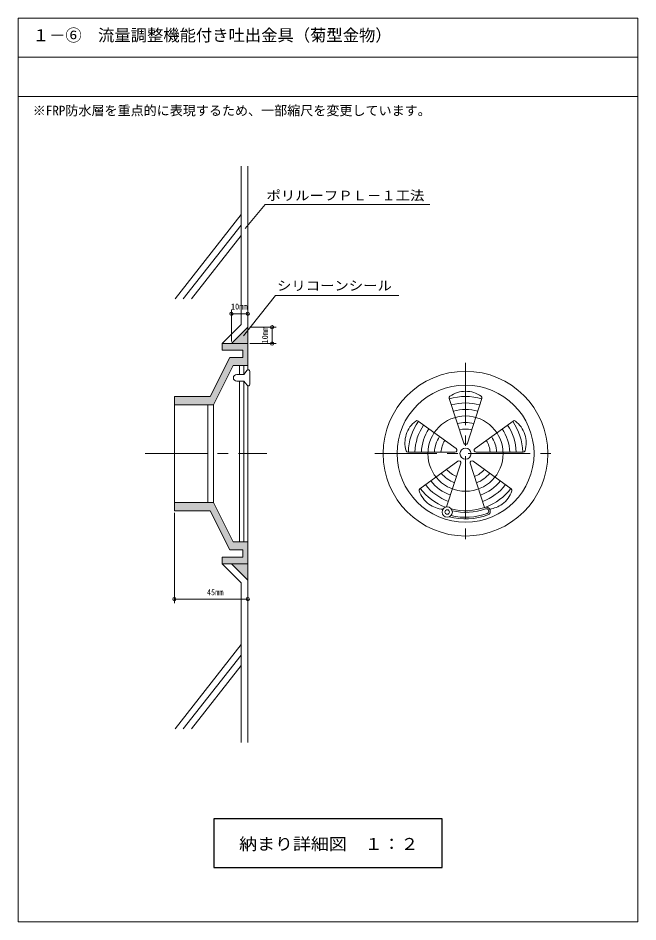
# Model space of a CAD drawing. Units: millimetres, scale not verified. Extents: x -190 to 190, y -277 to 277.
import ezdxf
from ezdxf.enums import TextEntityAlignment as Align

# ---------------------------------------------------------------- set-up
doc = ezdxf.new("R2010")
doc.units = ezdxf.units.MM
doc.header["$LTSCALE"] = 2
doc.header["$PDMODE"] = 32
doc.header["$PDSIZE"] = 2
doc.linetypes.add('USER1', pattern=[28.575, 19.05, -3.175, 3.175, -3.175])
for name, color, linetype, lineweight in [('0-0_0', 6, 'Continuous', 18), ('0-2_設備', 7, 'Continuous', 18), ('0-4_中心線', 5, 'USER1', 18), ('0-5_図枠', 6, 'Continuous', 18), ('0-6_寸法', 4, 'Continuous', 18)]:
    doc.layers.add(name, color=color, linetype=linetype, lineweight=lineweight)
doc.layers.add('0-7_文字', color=7, linetype='Continuous')
doc.layers.add('A-0', color=8, linetype='Continuous')
doc.styles.add('ＭＳ ゴシック', font='')
doc.styles.get('ＭＳ ゴシック').set_extended_font_data('MS Gothic')

msp = doc.modelspace()

# ---------------------------------------------------------------- linework, layer by layer
at = {"layer": '0-0_0', "color": 4}
for p, q in [((-38.517, 162.672), (62.356, 162.672)), ((-32.127, 106.906), (43.461, 106.906))]:
    msp.add_line(p, q, dxfattribs=at)
at = {"layer": '0-0_0'}
for p in [(-59.202, 95.729), (-49.202, 95.729), (-34.274, 87.499), (-34.274, 77.499), (-94.202, -79.106), (-49.202, -79.106)]:
    msp.add_point(p, dxfattribs=at)
at = {"layer": '0-0_0', "color": 7}
for points in [[(-59.202, 77.499), (-49.202, 77.499), (-49.202, 87.499)], [(-59.202, -57.439), (-49.202, -67.439), (-49.202, -57.439)]]:
    msp.add_solid(points, dxfattribs=at)
at = {"layer": '0-2_設備'}
for p, q in [((-49.202, 69.03), (-49.202, 186.17)), ((-59.202, 77.499), (-49.202, 87.499)), ((-49.202, 77.499), (-64.859, 77.499)), ((-52.202, 69.03), (-52.202, 73.499)), ((-72.174, 45.03), (-60.174, 69.03)), ((-60.174, 69.03), (-52.202, 69.03)), ((-49.202, 61.375), (-49.202, 69.03)), ((-70.202, 40.03), (-58.202, 64.03)), ((-58.202, 64.03), (-49.202, 64.03)), ((-54.202, 58.533), (-54.202, 64.03)), ((-51.702, 58.533), (-51.702, 64.03)), ((-47.998, 52.533), (-47.998, 60.533)), ((-55.998, 54.533), (-51.702, 54.533)), ((-54.202, 10.03), (-54.202, 54.533)), ((-51.702, 10.03), (-51.702, 54.533)), ((-51.702, 54.533), (-49.572, 51.978)), ((-49.202, 10.03), (-49.202, 51.691)), ((-94.202, 45.03), (-72.174, 45.03)), ((-94.202, 10.03), (-94.202, 45.03)), ((-73.702, 44.829), (-73.702, 45.03)), ((-94.202, 40.03), (-70.202, 40.03)), ((-73.702, 10.03), (-73.702, 40.03)), ((-70.202, 10.03), (-70.202, 40.03)), ((74.285, 43.913), (83.166, 16.506)), ((94.33, 43.913), (85.449, 16.506)), ((55.18, 30.032), (78.501, 13.117)), ((113.434, 30.032), (90.113, 13.117)), ((-94.202, 10.03), (-94.202, -24.97)), ((-73.702, 10.03), (-73.702, -19.97)), ((-70.202, 10.03), (-70.202, -19.97)), ((-54.202, 10.03), (-54.202, -43.97)), ((-51.702, 10.03), (-51.702, -43.97)), ((-49.202, 10.03), (-49.202, -48.97)), ((48.986, 10.968), (77.796, 10.946)), ((119.628, 10.968), (90.819, 10.946)), ((56.283, -11.49), (79.577, 5.462)), ((72.712, -22.623), (81.424, 4.12)), ((96.011, -22.955), (87.19, 4.12)), ((112.331, -11.49), (89.037, 5.462)), ((-94.202, -24.97), (-72.174, -24.97)), ((-73.702, -24.768), (-73.702, -24.97)), ((-72.174, -24.97), (-60.174, -48.97)), ((-60.174, -48.97), (-52.202, -48.97)), ((-52.202, -48.97), (-52.202, -53.439)), ((-49.202, -48.97), (-49.202, -167.028)), ((-49.202, -57.439), (-64.859, -57.439)), ((-59.202, -57.439), (-49.202, -67.439))]:
    msp.add_line(p, q, dxfattribs=at)
at = {"layer": '0-2_設備', "color": 4}
for p, q in [((-53.202, 156.58), (-93.802, 104.98)), ((-53.202, 150.111), (-88.712, 104.98)), ((-53.202, 143.642), (-83.622, 104.98)), ((-53.202, -106.959), (-93.802, -158.559)), ((-53.202, -113.428), (-88.712, -158.559)), ((-53.202, -119.897), (-83.622, -158.559))]:
    msp.add_line(p, q, dxfattribs=at)
at = {"layer": '0-2_設備', "color": 6}
for p, q in [((-64.859, -57.439), (-53.202, -69.096)), ((-53.202, -69.096), (-53.202, -167.028))]:
    msp.add_line(p, q, dxfattribs=at)
msp.add_lwpolyline([(-64.859, 77.499), (-53.202, 89.156), (-53.202, 186.17)], dxfattribs=at)
at = {"layer": '0-2_設備'}
for points in [[(-52.202, 73.499), (-64.859, 73.499), (-64.859, 77.499)], [(-55.998, 58.533), (-51.702, 58.533), (-49.572, 61.089)], [(-94.202, -19.97), (-70.202, -19.97), (-58.202, -43.97), (-49.202, -43.97)], [(-52.202, -53.439), (-64.859, -53.439), (-64.859, -57.439)]]:
    msp.add_lwpolyline(points, dxfattribs=at)
for centre, radius in [((84.307, 10.03), 50.5), ((84.307, 10.03), 42), ((84.307, 10.03), 23.073), ((84.307, 10.03), 3.405), ((73.075, -25.748), 3.145), ((73.075, -25.748), 1.357)]:
    msp.add_circle(centre, radius, dxfattribs=at)
for centre, radius, start, end in [((-48.872, 60.565), 0.875, 357.94045, 143.19235), ((-55.998, 56.533), 2, 90, 270), ((-48.872, 52.502), 0.875, 216.80765, 2.05955), ((75.426, 44.282), 1.2, 124.27817, 197.95482), ((84.307, 10.03), 35.073, 73.53252, 106.46748), ((84.446, 31.049), 17.215, 90.46173, 124.27817), ((84.169, 31.049), 17.215, 55.72183, 89.53827), ((93.188, 44.282), 1.2, 342.04518, 55.72183), ((84.307, 10.03), 31.073, 73.72404, 106.27596), ((84.307, 10.03), 27.073, 73.97218, 106.02782), ((64.274, 16.394), 17.215, 127.72183, 161.53827), ((84.307, 10.03), 35.073, 145.53252, 178.46748), ((54.476, 29.061), 1.2, 54.04518, 127.72183), ((84.307, 10.03), 19.073, 74.78097, 105.21903), ((84.307, 10.03), 35.073, 1.53252, 34.46748), ((114.139, 29.061), 1.2, 52.27817, 125.95482), ((104.34, 16.394), 17.215, 18.46173, 52.27817), ((84.307, 10.03), 31.073, 145.72404, 178.27596), ((84.307, 10.03), 27.073, 145.97218, 178.02782), ((84.307, 10.03), 15.073, 75.50779, 104.49221), ((84.307, 10.03), 27.073, 1.97218, 34.02782), ((84.307, 10.03), 31.073, 1.72404, 34.27596), ((64.36, 16.657), 17.215, 162.46173, 196.27817), ((84.307, 10.03), 19.073, 146.78097, 177.21903), ((84.307, 10.03), 15.073, 147.50779, 176.49221), ((84.307, 10.03), 15.073, 3.50779, 32.49221), ((84.307, 10.03), 19.073, 2.78097, 33.21903), ((104.255, 16.657), 17.215, 343.72183, 17.53827), ((48.987, 12.168), 1.2, 196.27817, 269.95482), ((77.796, 12.146), 1.2, 269.95482, 54.04518), ((84.307, 16.876), 1.2, 197.95482, 342.04518), ((90.818, 12.146), 1.2, 125.95482, 270.04518), ((119.627, 12.168), 1.2, 270.04518, 343.72183), ((80.283, 4.492), 1.2, 341.95482, 126.04518), ((88.331, 4.492), 1.2, 53.95482, 198.04518), ((84.307, 10.03), 15.073, 219.50779, 248.49221), ((84.307, 10.03), 15.073, 291.50779, 320.49221), ((84.307, 10.03), 19.073, 218.78097, 249.21903), ((84.307, 10.03), 19.073, 290.78097, 321.21903), ((84.307, 10.03), 31.073, 217.72404, 250.27596), ((84.307, 10.03), 27.073, 217.97218, 250.02782), ((84.307, 10.03), 27.073, 289.97218, 322.02782), ((84.307, 10.03), 31.073, 289.72404, 322.27596), ((56.989, -12.46), 1.2, 126.04518, 199.72183), ((72.065, -7.056), 17.215, 199.72183, 233.53827), ((84.307, 10.03), 35.073, 217.53252, 249.409), ((84.307, 10.03), 35.073, 290.72129, 322.46748), ((96.55, -7.056), 17.215, 306.46173, 340.27817), ((111.625, -12.46), 1.2, 340.27817, 53.95482), ((71.84, -6.893), 17.215, 234.46173, 265.29104), ((96.774, -6.893), 17.215, 277.84732, 305.53827), ((84.307, 10.03), 40, 255.39398, 290.02981), ((84.307, 10.03), 39, 256.71316, 289.97355), ((84.307, 10.03), 35, 255.59, 289.83059), ((84.307, 10.03), 36, 256.88282, 289.94387), ((96.995, -25.261), 2.503, 293.87327, 110.57228), ((97.05, -25.239), 1.501, 292.68753, 111.75803)]:
    msp.add_arc(centre, radius, start, end, dxfattribs=at)
at = {"layer": '0-4_中心線'}
for p, q in [((84.307, 65.646), (84.307, -45.586)), ((-112.097, 10.03), (-37.592, 10.03)), ((-112.097, 10.03), (-37.592, 10.03)), ((-112.097, 10.03), (-37.592, 10.03)), ((-112.097, 10.03), (-37.592, 10.03)), ((28.691, 10.03), (139.924, 10.03))]:
    msp.add_line(p, q, dxfattribs=at)
at = {"layer": '0-5_図枠'}
for p, q in [((-190.005, 252.997), (189.991, 252.997)), ((-190.005, 228.997), (189.991, 228.997))]:
    msp.add_line(p, q, dxfattribs=at)
msp.add_lwpolyline([(-190.005, 276.997), (-190.005, -276.997), (189.991, -276.997), (189.991, 276.997)], close=True, dxfattribs=at)
at = {"layer": '0-6_寸法'}
for p, q in [((-50.88, 147.932), (-38.517, 162.672)), ((-51.834, 82.159), (-32.127, 106.906)), ((-59.202, 78.749), (-59.202, 98.229)), ((-49.202, 95.729), (-59.202, 95.729)), ((-49.202, 78.749), (-49.202, 98.229)), ((-47.952, 87.499), (-31.774, 87.499)), ((-34.274, 77.499), (-34.274, 87.499)), ((-47.952, 77.499), (-31.774, 77.499)), ((-94.202, -26.22), (-94.202, -81.606)), ((-49.202, -50.22), (-49.202, -81.606)), ((-94.202, -79.106), (-89.202, -79.106)), ((-89.202, -79.106), (-54.202, -79.106)), ((-49.202, -79.106), (-54.202, -79.106))]:
    msp.add_line(p, q, dxfattribs=at)
at = {"layer": 'A-0', "color": 7}
msp.add_lwpolyline([(-70.007, -243.729), (69.993, -243.729), (69.993, -213.729), (-70.007, -213.729)], close=True, dxfattribs=at)
at = {"layer": 'A-0'}
for points in [[(-64.859, 77.499), (-64.859, 73.499), (-52.202, 73.499)], [(-49.202, 77.499), (-64.859, 77.499), (-52.202, 73.499)], [(-49.202, 77.499), (-52.202, 73.499), (-52.202, 69.03)], [(-49.202, 64.03), (-49.202, 77.499), (-52.202, 69.03)], [(-60.174, 69.03), (-72.174, 45.03), (-58.202, 64.03)], [(-49.202, 64.03), (-52.202, 69.03), (-60.174, 69.03)], [(-60.174, 69.03), (-58.202, 64.03), (-49.202, 64.03)], [(-72.174, 45.03), (-70.202, 40.03), (-58.202, 64.03)], [(-94.202, 45.03), (-94.202, 40.03), (-70.202, 40.03)], [(-72.174, 45.03), (-94.202, 45.03), (-70.202, 40.03)], [(-70.202, -19.97), (-94.202, -19.97), (-94.202, -24.97)], [(-70.202, -19.97), (-94.202, -24.97), (-72.174, -24.97)], [(-70.202, -19.97), (-72.174, -24.97), (-60.174, -48.97)], [(-58.202, -43.97), (-70.202, -19.97), (-60.174, -48.97)], [(-58.202, -43.97), (-60.174, -48.97), (-52.202, -48.97)], [(-52.202, -48.97), (-49.202, -43.97), (-58.202, -43.97)], [(-52.202, -53.439), (-49.202, -57.439), (-49.202, -43.97)], [(-52.202, -48.97), (-52.202, -53.439), (-49.202, -43.97)], [(-64.859, -53.439), (-64.859, -57.439), (-49.202, -57.439)], [(-52.202, -53.439), (-64.859, -53.439), (-49.202, -57.439)]]:
    msp.add_solid(points, dxfattribs=at)

# ---------------------------------------------------------------- texts
at = {"layer": '0-0_0', "color": 7, "style": 'ＭＳ ゴシック', "width": 1.1}
for s, p in [('ポリルーフＰＬ－１工法', (-37.703, 163.541)), ('シリコーンシール', (-31.27, 108.299))]:
    msp.add_text(s, height=5.865, dxfattribs=at).set_placement(p, align=Align.BOTTOM_LEFT)
at = {"layer": '0-6_寸法', "color": 7, "style": 'ＭＳ ゴシック'}
for s, p in [('10㎜', (-59.462, 97.272)), ('45㎜', (-74.202, -77.856))]:
    msp.add_text(s, height=3.666, dxfattribs=at).set_placement(p, align=Align.BOTTOM_LEFT)
msp.add_text('10㎜', height=3.666, rotation=90, dxfattribs=at).set_placement((-35.714, 77.604), align=Align.BOTTOM_LEFT)
at = {"layer": '0-7_文字', "style": 'ＭＳ ゴシック'}
for s, height, p in [('１－⑥\u3000流量調整機能付き吐出金具（菊型金物）', 7.331, (-180.98, 260.625)), ('※FRP防水層を重点的に表現するため、一部縮尺を変更しています。', 5.865, (-180.98, 215.625))]:
    msp.add_text(s, height=height, dxfattribs=at).set_placement(p, align=Align.BOTTOM_LEFT)
at = {"layer": 'A-0', "color": 7, "style": 'ＭＳ ゴシック', "width": 1.1}
msp.add_text('納まり詳細図\u3000１：２', height=7.331, dxfattribs=at).set_placement((-54.507, -235.077), align=Align.BOTTOM_LEFT)

doc.saveas('drawing.dxf')
